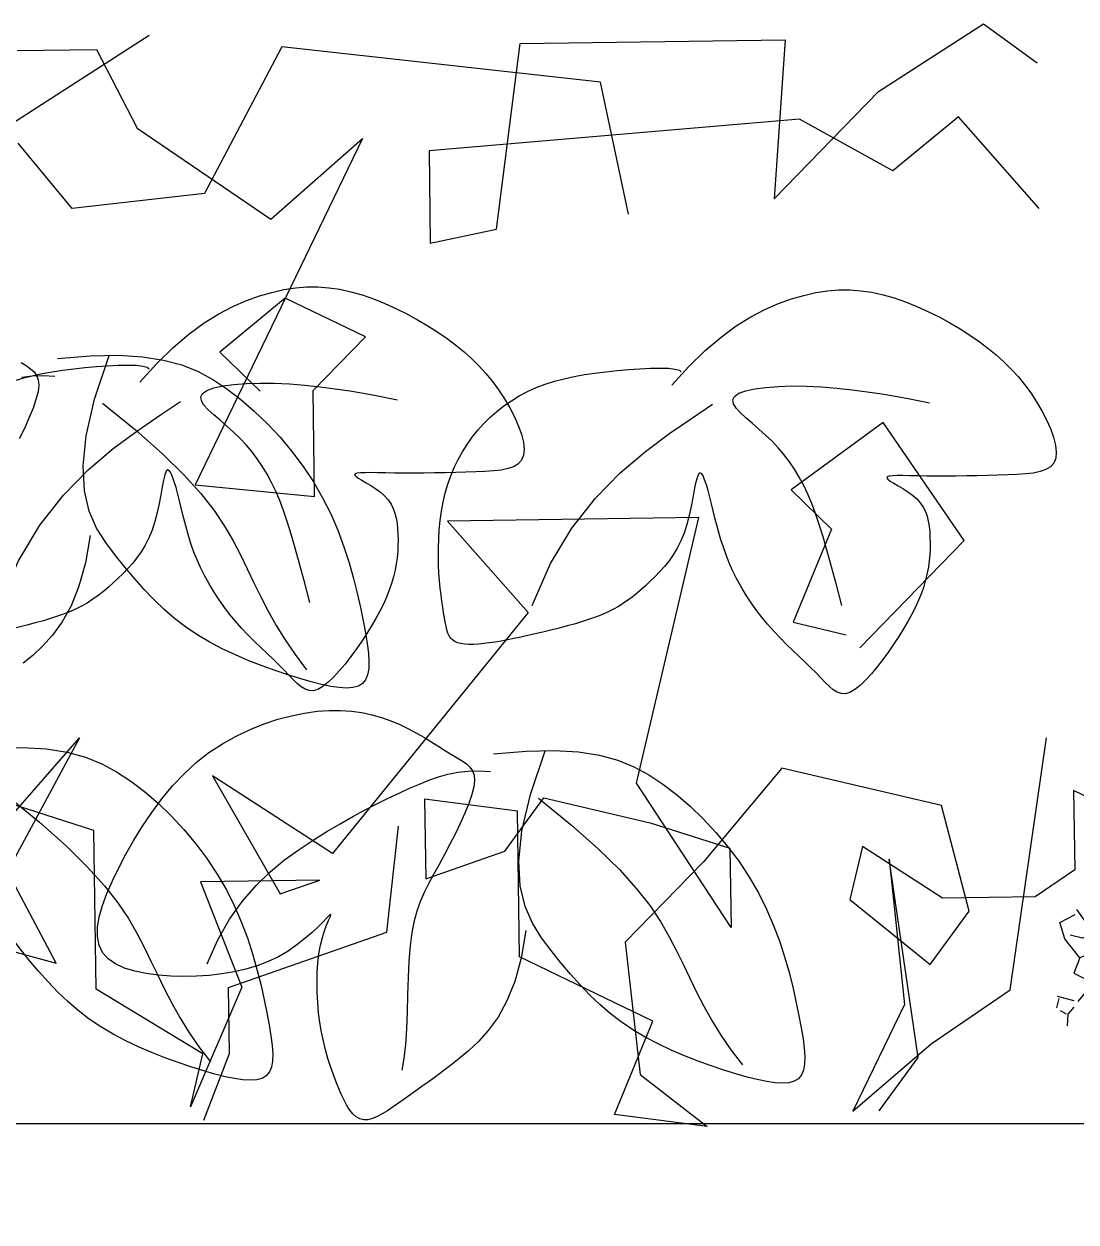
# Model space of a CAD drawing. Header units: millimetres. Extents: x 2 to 5882, y 1831 to 3462.
# Drawn here: x 716.649 to 717.92, y 2700.447 to 2701.894 of the extents above; entities that cross this region are included whole.
import ezdxf

# ---------------------------------------------------------------- set-up
doc = ezdxf.new("R2010")
doc.units = ezdxf.units.MM
for name, color, linetype in [('fz', 7, 'Continuous'), ('LH', 94, 'Continuous'), ('尺寸标注', 4, 'Continuous')]:
    doc.layers.add(name, color=color, linetype=linetype)

# ---------------------------------------------------------------- blocks, each defined once
blk = doc.blocks.new('LIM43')
at = {"color": 98}
for p, q in [((942286.8134, 2579500.7827), (942286.7487, 2579500.7356)), ((942286.9403, 2579500.701), (942286.8134, 2579500.7827)), ((942287.8214, 2579500.7689), (942288.0753, 2579500.6055)), ((942287.3732, 2579500.759), (942287.0532, 2579500.7634)), ((942287.0532, 2579500.7634), (942287.0666, 2579500.5713)), ((942287.2765, 2579500.7124), (942287.6612, 2579500.7551)), ((942287.4021, 2579500.5348), (942287.3732, 2579500.759)), ((942287.6612, 2579500.7551), (942287.7548, 2579500.5779)), ((942287.8852, 2579500.752), (942287.8359, 2579500.6568)), ((942287.9812, 2579500.7507), (942287.8852, 2579500.752)), ((942287.2424, 2579500.5529), (942287.2765, 2579500.7124)), ((942287.0666, 2579500.5713), (942286.9403, 2579500.701)), ((942286.7463, 2579500.5597), (942286.8439, 2579500.6703)), ((942286.8439, 2579500.6703), (942286.923, 2579500.6053)), ((942286.923, 2579500.6053), (942287.0359, 2579500.6677)), ((942287.0359, 2579500.6677), (942287.4835, 2579500.6296)), ((942287.8359, 2579500.6568), (942287.6744, 2579500.547)), ((942287.6744, 2579500.547), (942287.5637, 2579500.6445)), ((942287.5637, 2579500.6445), (942287.766, 2579500.226)), ((942287.9146, 2579500.5598), (942287.9797, 2579500.6388)), ((942287.4835, 2579500.6296), (942287.4819, 2579500.5177)), ((942287.7548, 2579500.5779), (942287.9146, 2579500.5598)), ((942287.4819, 2579500.5177), (942287.4021, 2579500.5348)), ((942287.5604, 2579500.4047), (942287.6571, 2579500.4513)), ((942287.6571, 2579500.4513), (942287.7362, 2579500.3863)), ((942287.6235, 2579500.3399), (942287.5604, 2579500.4047)), ((942287.7362, 2579500.3863), (942287.6875, 2579500.339)), ((942287.6218, 2579500.212), (942287.6235, 2579500.3399)), ((942286.8369, 2579500.1588), (942286.9349, 2579500.3013)), ((942286.9349, 2579500.3013), (942287.0458, 2579500.2199)), ((942287.9341, 2579499.6481), (942288.2627, 2579500.2672)), ((942287.0458, 2579500.2199), (942286.9971, 2579500.1726)), ((942287.766, 2579500.226), (942287.6218, 2579500.212)), ((942287.1573, 2579500.1864), (942287.4613, 2579500.1822)), ((942287.233, 2579499.8656), (942287.1573, 2579500.1864)), ((942287.4613, 2579500.1822), (942287.3638, 2579500.0716)), ((942286.9971, 2579500.1726), (942287.0436, 2579500.06)), ((942286.9631, 2579500.0291), (942286.8369, 2579500.1588)), ((942287.0436, 2579500.06), (942286.9794, 2579500.0449)), ((942287.3638, 2579500.0716), (942287.5999, 2579499.7806)), ((942286.7815, 2579499.6159), (942286.7376, 2579499.9203)), ((942287.9059, 2579499.9203), (942287.9839, 2579499.7753)), ((942288.0477, 2579499.7585), (942287.9059, 2579499.9203)), ((942286.8645, 2579499.8386), (942287.0572, 2579499.8839)), ((942287.0572, 2579499.8839), (942287.1517, 2579499.7707)), ((942287.5999, 2579499.7806), (942287.7452, 2579499.8745)), ((942287.7452, 2579499.8745), (942287.6632, 2579499.7318)), ((942287.8883, 2579499.8086), (942288.0812, 2579499.8699)), ((942286.4792, 2579499.7479), (942286.7047, 2579499.8568)), ((942286.7047, 2579499.8568), (942286.7034, 2579499.7609)), ((942287.1186, 2579499.6912), (942287.233, 2579499.8656)), ((942287.3447, 2579499.848), (942287.2163, 2579499.8178)), ((942287.3919, 2579499.7834), (942287.3447, 2579499.848)), ((942287.3765, 2579499.8316), (942287.4888, 2579499.8461)), ((942287.4888, 2579499.8461), (942287.4874, 2579499.7502)), ((942286.8308, 2579499.7112), (942286.8645, 2579499.8386)), ((942287.3741, 2579499.6558), (942287.3765, 2579499.8316)), ((942287.2163, 2579499.8178), (942287.1199, 2579499.7872)), ((942287.5346, 2579499.6856), (942287.5203, 2579499.8137)), ((942287.8857, 2579499.6168), (942287.8883, 2579499.8086)), ((942286.863, 2579499.7267), (942286.9599, 2579499.7893)), ((942286.9599, 2579499.7893), (942286.975, 2579499.7252)), ((942287.1199, 2579499.7872), (942287.1186, 2579499.6912)), ((942287.4874, 2579499.7502), (942287.3919, 2579499.7834)), ((942286.8924, 2579499.5344), (942286.9276, 2579499.7738)), ((942286.9276, 2579499.7738), (942286.9092, 2579499.5982)), ((942287.1517, 2579499.7707), (942287.2463, 2579499.6735)), ((942286.7034, 2579499.7609), (942286.751, 2579499.7282)), ((942287.6154, 2579499.7484), (942287.7594, 2579499.7464)), ((942287.6632, 2579499.7318), (942287.6154, 2579499.7484)), ((942287.7594, 2579499.7464), (942287.7097, 2579499.6192)), ((942286.751, 2579499.7282), (942286.863, 2579499.7267)), ((942286.975, 2579499.7252), (942286.8779, 2579499.6466)), ((942286.8779, 2579499.6466), (942286.8308, 2579499.7112)), ((942287.7257, 2579499.619), (942287.5346, 2579499.6856)), ((942287.2463, 2579499.6735), (942287.2282, 2579499.5139)), ((942288.0466, 2579499.6786), (942287.9341, 2579499.6481)), ((942287.213, 2579499.578), (942287.3741, 2579499.6558)), ((942286.8766, 2579499.5506), (942286.7815, 2579499.6159)), ((942287.7097, 2579499.6192), (942287.7717, 2579499.4745)), ((942287.7246, 2579499.5391), (942287.7257, 2579499.619)), ((942287.7566, 2579499.5386), (942287.8857, 2579499.6168)), ((942286.9092, 2579499.5982), (942286.9715, 2579499.4694)), ((942287.2595, 2579499.4655), (942287.213, 2579499.578)), ((942286.9715, 2579499.4694), (942286.8766, 2579499.5506)), ((942287.7555, 2579499.4587), (942287.7246, 2579499.5391)), ((942287.7717, 2579499.4745), (942287.7566, 2579499.5386)), ((942286.9395, 2579499.4698), (942286.8924, 2579499.5344)), ((942287.2282, 2579499.5139), (942287.1473, 2579499.451)), ((942287.1473, 2579499.451), (942287.2595, 2579499.4655))]:
    blk.add_line(p, q, dxfattribs=at)
blk = doc.blocks.new('花')
at = {"layer": 'LH', "color": 12}
for p, q in [((-0.5041, 0.4071), (-0.5172, 0.4041)), ((-0.4909, 0.4092), (-0.5041, 0.4071)), ((-0.4776, 0.4103), (-0.4909, 0.4092)), ((-0.4639, 0.4103), (-0.4776, 0.4103)), ((-0.4498, 0.4093), (-0.4639, 0.4103)), ((-0.4351, 0.4072), (-0.4498, 0.4093)), ((-0.4197, 0.4041), (-0.4351, 0.4072)), ((0.4303, 0.4061), (0.3964, 0.4039)), ((0.47, 0.4062), (0.4303, 0.4061)), ((-0.5435, 0.395), (-0.5567, 0.3892)), ((-0.5303, 0.4), (-0.5435, 0.395)), ((-0.5172, 0.4041), (-0.5303, 0.4)), ((-0.4036, 0.3998), (-0.4197, 0.4041)), ((-0.3867, 0.3941), (-0.4036, 0.3998)), ((-0.369, 0.3867), (-0.3867, 0.3941)), ((0.3425, 0.3937), (0.321, 0.3859)), ((0.3674, 0.3998), (0.3425, 0.3937)), ((0.3964, 0.4039), (0.3674, 0.3998)), ((0.4295, 0.3534), (0.4075, 0.4044)), ((0.4996, 0.3924), (0.4969, 0.3877)), ((0.5035, 0.3966), (0.4996, 0.3924)), ((0.5084, 0.4007), (0.5035, 0.3966)), ((0.5141, 0.4049), (0.5084, 0.4007)), ((-0.5698, 0.3826), (-0.5828, 0.3754)), ((-0.5567, 0.3892), (-0.5698, 0.3826)), ((-0.3504, 0.3772), (-0.369, 0.3867)), ((-0.331, 0.3653), (-0.3504, 0.3772)), ((0.3021, 0.3764), (0.2851, 0.3652)), ((0.321, 0.3859), (0.3021, 0.3764)), ((0.4891, 0.387), (0.4751, 0.385)), ((0.5023, 0.3878), (0.4891, 0.387)), ((0.4954, 0.3823), (0.4953, 0.3759)), ((0.4969, 0.3877), (0.4954, 0.3823)), ((0.5147, 0.3874), (0.5023, 0.3878)), ((-0.5955, 0.3677), (-0.6078, 0.3596)), ((-0.5828, 0.3754), (-0.5955, 0.3677)), ((-0.3106, 0.3508), (-0.331, 0.3653)), ((0.2851, 0.3652), (0.2691, 0.3526)), ((0.4953, 0.3759), (0.4968, 0.3682)), ((0.4968, 0.3682), (0.5, 0.3591)), ((-0.6196, 0.3512), (-0.6308, 0.3427)), ((-0.6078, 0.3596), (-0.6196, 0.3512)), ((-0.2893, 0.3332), (-0.3106, 0.3508)), ((0.2691, 0.3526), (0.2535, 0.3385)), ((0.4201, 0.348), (0.3832, 0.3123)), ((0.4433, 0.3104), (0.4295, 0.3534)), ((0.5, 0.3591), (0.5045, 0.3487)), ((0.5045, 0.3487), (0.5103, 0.3374)), ((-0.6414, 0.334), (-0.6512, 0.3253)), ((-0.6308, 0.3427), (-0.6414, 0.334)), ((-0.267, 0.3124), (-0.2893, 0.3332)), ((-0.2646, 0.333), (-0.2724, 0.3315)), ((-0.2545, 0.3341), (-0.2646, 0.333)), ((-0.2428, 0.3349), (-0.2545, 0.3341)), ((-0.2299, 0.3354), (-0.2428, 0.3349)), ((-0.2163, 0.3356), (-0.2299, 0.3354)), ((-0.2025, 0.3355), (-0.2163, 0.3356)), ((-0.1889, 0.3352), (-0.2025, 0.3355)), ((-0.1756, 0.3347), (-0.1889, 0.3352)), ((-0.1627, 0.3338), (-0.1756, 0.3347)), ((-0.1502, 0.3326), (-0.1627, 0.3338)), ((0.2535, 0.3385), (0.2384, 0.3231)), ((0.5103, 0.3374), (0.5169, 0.3254)), ((-0.6512, 0.3253), (-0.6605, 0.3163)), ((-0.2776, 0.3296), (-0.2796, 0.3273)), ((-0.2724, 0.3315), (-0.2776, 0.3296)), ((-0.1379, 0.3309), (-0.1502, 0.3326)), ((-0.1261, 0.3288), (-0.1379, 0.3309)), ((-0.1145, 0.3262), (-0.1261, 0.3288)), ((-0.1034, 0.323), (-0.1145, 0.3262)), ((-0.0926, 0.3192), (-0.1034, 0.323)), ((-0.0822, 0.3148), (-0.0926, 0.3192)), ((0.2384, 0.3231), (0.2238, 0.3066)), ((0.5169, 0.3254), (0.5242, 0.3132)), ((-0.6691, 0.3072), (-0.6772, 0.2977)), ((-0.6605, 0.3163), (-0.6691, 0.3072)), ((-0.0723, 0.3098), (-0.0822, 0.3148)), ((-0.0627, 0.3043), (-0.0723, 0.3098)), ((-0.0535, 0.2983), (-0.0627, 0.3043)), ((0.2238, 0.3066), (0.21, 0.2891)), ((0.3832, 0.3123), (0.3533, 0.281)), ((0.45, 0.2744), (0.4433, 0.3104)), ((-0.6772, 0.2977), (-0.6847, 0.2879)), ((-0.4653, 0.2923), (-0.4836, 0.2888)), ((-0.447, 0.2954), (-0.4653, 0.2923)), ((-0.4289, 0.2977), (-0.447, 0.2954)), ((-0.4114, 0.2993), (-0.4289, 0.2977)), ((-0.3949, 0.3002), (-0.4114, 0.2993)), ((-0.3799, 0.3003), (-0.3949, 0.3002)), ((-0.3666, 0.2996), (-0.3799, 0.3003)), ((-0.3555, 0.2981), (-0.3666, 0.2996)), ((-0.3469, 0.2958), (-0.3555, 0.2981)), ((-0.3413, 0.2926), (-0.3469, 0.2958)), ((-0.3389, 0.2886), (-0.3413, 0.2926)), ((-0.0448, 0.2918), (-0.0535, 0.2983)), ((-0.0365, 0.2849), (-0.0448, 0.2918)), ((-0.6917, 0.2777), (-0.6983, 0.267)), ((-0.6847, 0.2879), (-0.6917, 0.2777)), ((-0.5352, 0.2765), (-0.5503, 0.2725)), ((-0.5189, 0.2807), (-0.5352, 0.2765)), ((-0.5016, 0.2848), (-0.5189, 0.2807)), ((-0.4836, 0.2888), (-0.5016, 0.2848)), ((-0.3467, 0.2722), (-0.342, 0.2784)), ((-0.342, 0.2784), (-0.3393, 0.2838)), ((-0.3393, 0.2838), (-0.3389, 0.2886)), ((-0.2887, 0.2709), (-0.3142, 0.2852)), ((-0.0287, 0.2775), (-0.0365, 0.2849)), ((-0.0214, 0.2698), (-0.0287, 0.2775)), ((0.21, 0.2891), (0.1971, 0.2707)), ((0.3533, 0.281), (0.3296, 0.2535)), ((-0.6983, 0.267), (-0.7044, 0.2558)), ((-0.5639, 0.2687), (-0.5755, 0.2654)), ((-0.5503, 0.2725), (-0.5639, 0.2687)), ((-0.3598, 0.2584), (-0.3528, 0.2656)), ((-0.3528, 0.2656), (-0.3467, 0.2722)), ((-0.2597, 0.2546), (-0.2887, 0.2709)), ((-0.0145, 0.2617), (-0.0214, 0.2698)), ((-0.0081, 0.2531), (-0.0145, 0.2617)), ((0.1971, 0.2707), (0.1851, 0.2516)), ((0.4509, 0.2443), (0.45, 0.2744)), ((-0.7044, 0.2558), (-0.7098, 0.2444)), ((-0.3749, 0.2429), (-0.3674, 0.2508)), ((-0.3674, 0.2508), (-0.3598, 0.2584)), ((-0.2285, 0.2353), (-0.2597, 0.2546)), ((-0.0021, 0.2443), (-0.0081, 0.2531)), ((0.1851, 0.2516), (0.1743, 0.232)), ((0.3296, 0.2535), (0.311, 0.2291)), ((-0.7146, 0.2331), (-0.7184, 0.222)), ((-0.7098, 0.2444), (-0.7146, 0.2331)), ((-0.3887, 0.2263), (-0.382, 0.2348)), ((-0.382, 0.2348), (-0.3749, 0.2429)), ((-0.1961, 0.2122), (-0.2285, 0.2353)), ((0.0033, 0.235), (-0.0021, 0.2443)), ((0.0082, 0.2254), (0.0033, 0.235)), ((0.1743, 0.232), (0.1648, 0.2119)), ((0.4471, 0.2192), (0.4509, 0.2443)), ((-0.7184, 0.222), (-0.7212, 0.2114)), ((-0.4008, 0.2084), (-0.395, 0.2175)), ((-0.395, 0.2175), (-0.3887, 0.2263)), ((0.0127, 0.2155), (0.0082, 0.2254)), ((0.311, 0.2291), (0.2967, 0.2074)), ((0.4399, 0.198), (0.4471, 0.2192)), ((-0.7212, 0.2114), (-0.7228, 0.2017)), ((-0.4061, 0.1988), (-0.4008, 0.2084)), ((-0.2954, 0.2), (-0.2937, 0.203)), ((-0.2937, 0.203), (-0.2919, 0.2039)), ((-0.2919, 0.2039), (-0.29, 0.2024)), ((-0.1637, 0.1842), (-0.1961, 0.2122)), ((0.0166, 0.2052), (0.0127, 0.2155)), ((0.02, 0.1945), (0.0166, 0.2052)), ((0.1648, 0.2119), (0.1566, 0.1916)), ((0.2967, 0.2074), (0.2857, 0.1875)), ((-0.7228, 0.2017), (-0.723, 0.1931)), ((-0.723, 0.1931), (-0.7218, 0.1859)), ((-0.4157, 0.1784), (-0.4111, 0.1888)), ((-0.4111, 0.1888), (-0.4061, 0.1988)), ((-0.3001, 0.1819), (-0.2986, 0.1891)), ((-0.2986, 0.1891), (-0.297, 0.1952)), ((-0.297, 0.1952), (-0.2954, 0.2)), ((-0.29, 0.2024), (-0.288, 0.1984)), ((-0.288, 0.1984), (-0.2858, 0.1921)), ((-0.2858, 0.1921), (-0.2835, 0.184)), ((0.023, 0.1837), (0.02, 0.1945)), ((0.1566, 0.1916), (0.1498, 0.1712)), ((0.4305, 0.1797), (0.4399, 0.198)), ((0.4485, 0.19), (0.4569, 0.1573)), ((-0.7218, 0.1859), (-0.7189, 0.1803)), ((-0.7189, 0.1803), (-0.7145, 0.1761)), ((-0.7145, 0.1761), (-0.7087, 0.1731)), ((-0.6128, 0.1735), (-0.6001, 0.1744)), ((-0.6001, 0.1744), (-0.5877, 0.1754)), ((-0.5877, 0.1754), (-0.5757, 0.1764)), ((-0.5757, 0.1764), (-0.5644, 0.1774)), ((-0.5644, 0.1774), (-0.5539, 0.1785)), ((-0.5539, 0.1785), (-0.5445, 0.1794)), ((-0.5445, 0.1794), (-0.5362, 0.1803)), ((-0.5362, 0.1803), (-0.5291, 0.1808)), ((-0.5291, 0.1808), (-0.5235, 0.1811)), ((-0.5204, 0.175), (-0.5245, 0.1721)), ((-0.5235, 0.1811), (-0.5194, 0.181)), ((-0.5176, 0.1774), (-0.5204, 0.175)), ((-0.5194, 0.181), (-0.517, 0.1804)), ((-0.5164, 0.1792), (-0.5176, 0.1774)), ((-0.517, 0.1804), (-0.5164, 0.1792)), ((-0.4198, 0.1674), (-0.4157, 0.1784)), ((-0.3029, 0.1655), (-0.3015, 0.1739)), ((-0.3015, 0.1739), (-0.3001, 0.1819)), ((-0.2835, 0.184), (-0.2809, 0.1747)), ((-0.2809, 0.1747), (-0.278, 0.1644)), ((-0.1322, 0.1503), (-0.1637, 0.1842)), ((0.0254, 0.1727), (0.023, 0.1837)), ((0.2857, 0.1875), (0.277, 0.169)), ((0.42, 0.1633), (0.4305, 0.1797)), ((-0.7087, 0.1731), (-0.7016, 0.1713)), ((-0.7016, 0.1713), (-0.6933, 0.1703)), ((-0.6933, 0.1703), (-0.6839, 0.17)), ((-0.6839, 0.17), (-0.6736, 0.1701)), ((-0.6736, 0.1701), (-0.6625, 0.1706)), ((-0.6625, 0.1706), (-0.6506, 0.1712)), ((-0.6506, 0.1712), (-0.6383, 0.1719)), ((-0.6383, 0.1719), (-0.6256, 0.1727)), ((-0.6256, 0.1727), (-0.6128, 0.1735)), ((-0.5404, 0.1604), (-0.5457, 0.1558)), ((-0.5348, 0.1647), (-0.5404, 0.1604)), ((-0.5294, 0.1686), (-0.5348, 0.1647)), ((-0.5245, 0.1721), (-0.5294, 0.1686)), ((-0.4236, 0.1558), (-0.4198, 0.1674)), ((-0.3042, 0.1569), (-0.3029, 0.1655)), ((-0.278, 0.1644), (-0.2747, 0.1537)), ((0.0275, 0.1617), (0.0254, 0.1727)), ((0.0291, 0.1507), (0.0275, 0.1617)), ((0.1498, 0.1712), (0.1441, 0.1509)), ((0.277, 0.169), (0.2696, 0.1513)), ((0.4096, 0.1478), (0.42, 0.1633)), ((-0.5543, 0.1457), (-0.5573, 0.1403)), ((-0.5504, 0.1509), (-0.5543, 0.1457)), ((-0.5457, 0.1558), (-0.5504, 0.1509)), ((-0.4272, 0.1434), (-0.4236, 0.1558)), ((-0.3071, 0.1393), (-0.3056, 0.1482)), ((-0.3056, 0.1482), (-0.3042, 0.1569)), ((-0.2747, 0.1537), (-0.2711, 0.1431)), ((-0.1029, 0.1097), (-0.1322, 0.1503)), ((0.0304, 0.1399), (0.0291, 0.1507)), ((0.1441, 0.1509), (0.1395, 0.1311)), ((0.2696, 0.1513), (0.2628, 0.1338)), ((0.3992, 0.1331), (0.4096, 0.1478)), ((0.4569, 0.1573), (0.4671, 0.1299)), ((-0.5595, 0.1347), (-0.5611, 0.1289)), ((-0.5573, 0.1403), (-0.5595, 0.1347)), ((-0.4305, 0.1297), (-0.4272, 0.1434)), ((-0.3105, 0.1212), (-0.3087, 0.1303)), ((-0.3087, 0.1303), (-0.3071, 0.1393)), ((-0.2711, 0.1431), (-0.2669, 0.1331)), ((-0.2669, 0.1331), (-0.2623, 0.1239)), ((0.0313, 0.1293), (0.0304, 0.1399)), ((0.1395, 0.1311), (0.1357, 0.1118)), ((0.2628, 0.1338), (0.2561, 0.1163)), ((0.3887, 0.1192), (0.3992, 0.1331)), ((-0.5626, 0.1166), (-0.5627, 0.1101)), ((-0.5621, 0.1228), (-0.5626, 0.1166)), ((-0.5611, 0.1289), (-0.5621, 0.1228)), ((-0.4339, 0.1144), (-0.4305, 0.1297)), ((-0.3127, 0.112), (-0.3105, 0.1212)), ((-0.2623, 0.1239), (-0.2572, 0.1156)), ((0.0319, 0.1191), (0.0313, 0.1293)), ((0.0323, 0.1094), (0.0319, 0.1191)), ((0.2561, 0.1163), (0.2492, 0.0987)), ((0.378, 0.106), (0.3887, 0.1192)), ((0.4671, 0.1299), (0.4785, 0.1072)), ((-0.5627, 0.1101), (-0.5625, 0.1035)), ((-0.5625, 0.1035), (-0.5621, 0.0967)), ((-0.4374, 0.0971), (-0.4339, 0.1144)), ((-0.3181, 0.0929), (-0.3152, 0.1025)), ((-0.3152, 0.1025), (-0.3127, 0.112)), ((-0.2572, 0.1156), (-0.2517, 0.108)), ((-0.2517, 0.108), (-0.246, 0.1012)), ((-0.0767, 0.0613), (-0.1029, 0.1097)), ((0.0324, 0.1001), (0.0323, 0.1094)), ((0.1357, 0.1118), (0.1327, 0.0934)), ((0.3669, 0.0935), (0.378, 0.106)), ((0.4785, 0.1072), (0.4909, 0.0886)), ((-0.5621, 0.0967), (-0.5614, 0.0897)), ((-0.5614, 0.0897), (-0.5605, 0.0825)), ((-0.4411, 0.0775), (-0.4374, 0.0971)), ((-0.3216, 0.0832), (-0.3181, 0.0929)), ((-0.246, 0.1012), (-0.24, 0.0949)), ((-0.24, 0.0949), (-0.2338, 0.0891)), ((-0.2338, 0.0891), (-0.2276, 0.0837)), ((0.032, 0.083), (0.0322, 0.0913)), ((0.0322, 0.0913), (0.0324, 0.1001)), ((0.1327, 0.0934), (0.1303, 0.076)), ((0.2492, 0.0987), (0.2418, 0.081)), ((0.3553, 0.0816), (0.3669, 0.0935)), ((0.4909, 0.0886), (0.5039, 0.0735)), ((-0.5605, 0.0825), (-0.5592, 0.0752)), ((-0.5592, 0.0752), (-0.5576, 0.0678)), ((-0.4452, 0.0553), (-0.4411, 0.0775)), ((-0.3299, 0.0634), (-0.3255, 0.0733)), ((-0.3255, 0.0733), (-0.3216, 0.0832)), ((-0.2276, 0.0837), (-0.2213, 0.0785)), ((-0.2213, 0.0785), (-0.215, 0.0735)), ((-0.215, 0.0735), (-0.2087, 0.0688)), ((0.0311, 0.068), (0.0316, 0.0753)), ((0.0316, 0.0753), (0.032, 0.083)), ((0.1303, 0.076), (0.1284, 0.0599)), ((0.2418, 0.081), (0.2336, 0.063)), ((0.343, 0.0704), (0.3553, 0.0816)), ((0.5039, 0.0735), (0.5169, 0.0613)), ((-0.5576, 0.0678), (-0.5555, 0.0603)), ((-0.5555, 0.0603), (-0.553, 0.0526)), ((-0.3347, 0.0534), (-0.3299, 0.0634)), ((-0.2087, 0.0688), (-0.2022, 0.0642)), ((-0.2022, 0.0642), (-0.1956, 0.0598)), ((-0.1956, 0.0598), (-0.1886, 0.0557)), ((0.0301, 0.0553), (0.0306, 0.0614)), ((0.0306, 0.0614), (0.0311, 0.068)), ((0.1284, 0.0599), (0.1269, 0.0452)), ((0.2336, 0.063), (0.2243, 0.0446)), ((0.3157, 0.0498), (0.3298, 0.0598)), ((0.3298, 0.0598), (0.343, 0.0704)), ((0.5169, 0.0613), (0.5297, 0.0512)), ((-0.553, 0.0526), (-0.55, 0.0448)), ((-0.55, 0.0448), (-0.5465, 0.0369)), ((-0.4497, 0.0301), (-0.4452, 0.0553)), ((-0.3456, 0.0338), (-0.34, 0.0436)), ((-0.34, 0.0436), (-0.3347, 0.0534)), ((-0.1886, 0.0557), (-0.1813, 0.0518)), ((-0.1813, 0.0518), (-0.1735, 0.0483)), ((-0.1735, 0.0483), (-0.1652, 0.045)), ((-0.1652, 0.045), (-0.1563, 0.0421)), ((0.0285, 0.0404), (0.0291, 0.0448)), ((0.0291, 0.0448), (0.0296, 0.0498)), ((0.0296, 0.0498), (0.0301, 0.0553)), ((0.1269, 0.0452), (0.1258, 0.032)), ((0.2243, 0.0446), (0.2137, 0.0259)), ((0.3009, 0.0403), (0.3157, 0.0498)), ((0.5297, 0.0512), (0.5418, 0.0427)), ((-0.5465, 0.0369), (-0.5425, 0.0289)), ((-0.3517, 0.0243), (-0.3456, 0.0338)), ((-0.1563, 0.0421), (-0.1469, 0.0394)), ((-0.1469, 0.0394), (-0.1371, 0.0371)), ((-0.1371, 0.0371), (-0.1271, 0.0349)), ((-0.1271, 0.0349), (-0.1169, 0.033)), ((-0.1169, 0.033), (-0.1068, 0.0312)), ((-0.1068, 0.0312), (-0.0968, 0.0296)), ((-0.0968, 0.0296), (-0.087, 0.0281)), ((0.0228, 0.0277), (0.0248, 0.0302)), ((0.0248, 0.0302), (0.0264, 0.0331)), ((0.0264, 0.0331), (0.0276, 0.0365)), ((0.0276, 0.0365), (0.0285, 0.0404)), ((0.1258, 0.032), (0.1253, 0.0203)), ((0.2701, 0.0232), (0.2856, 0.0315)), ((0.2856, 0.0315), (0.3009, 0.0403)), ((-0.5425, 0.0289), (-0.538, 0.0208)), ((-0.538, 0.0208), (-0.533, 0.0126)), ((-0.3649, 0.0059), (-0.3581, 0.015)), ((-0.3581, 0.015), (-0.3517, 0.0243)), ((-0.087, 0.0281), (-0.0776, 0.0267)), ((-0.0776, 0.0267), (-0.0685, 0.0254)), ((-0.0685, 0.0254), (-0.0598, 0.0242)), ((-0.0598, 0.0242), (-0.0514, 0.0232)), ((-0.0514, 0.0232), (-0.0434, 0.0222)), ((-0.0434, 0.0222), (-0.0357, 0.0214)), ((-0.0357, 0.0214), (-0.0283, 0.0208)), ((-0.0283, 0.0208), (-0.0213, 0.0204)), ((-0.0213, 0.0204), (-0.0145, 0.0201)), ((-0.0145, 0.0201), (-0.0082, 0.0201)), ((-0.0082, 0.0201), (-0.0022, 0.0202)), ((-0.0022, 0.0202), (0.0033, 0.0207)), ((0.0033, 0.0207), (0.0084, 0.0214)), ((0.0084, 0.0214), (0.0129, 0.0225)), ((0.0129, 0.0225), (0.0168, 0.0238)), ((0.0168, 0.0238), (0.0201, 0.0256)), ((0.0201, 0.0256), (0.0228, 0.0277)), ((0.1253, 0.0203), (0.1255, 0.0101)), ((0.2137, 0.0259), (0.2013, 0.0065)), ((0.2392, 0.0086), (0.2545, 0.0156)), ((0.2545, 0.0156), (0.2701, 0.0232)), ((-0.533, 0.0126), (-0.5275, 0.0043)), ((-0.5275, 0.0043), (-0.5215, -0.0042)), ((-0.3719, -0.0028), (-0.3649, 0.0059)), ((0.1255, 0.0101), (0.1265, 0.0014)), ((0.1265, 0.0014), (0.1284, -0.0058)), ((0.2103, -0.0035), (0.2244, 0.0022)), ((0.2244, 0.0022), (0.2392, 0.0086)), ((-0.5215, -0.0042), (-0.5151, -0.0128)), ((-0.5151, -0.0128), (-0.5083, -0.0215)), ((-0.386, -0.0193), (-0.379, -0.0112)), ((-0.379, -0.0112), (-0.3719, -0.0028)), ((0.1284, -0.0058), (0.1313, -0.0115)), ((0.1313, -0.0115), (0.1354, -0.0157)), ((0.1739, -0.016), (0.185, -0.0127)), ((0.185, -0.0127), (0.1971, -0.0085)), ((0.1971, -0.0085), (0.2103, -0.0035)), ((-0.5083, -0.0215), (-0.501, -0.0304)), ((-0.3997, -0.0346), (-0.393, -0.0271)), ((-0.393, -0.0271), (-0.386, -0.0193)), ((0.1354, -0.0157), (0.1407, -0.0184)), ((0.1407, -0.0184), (0.1473, -0.0196)), ((0.1473, -0.0196), (0.155, -0.0196)), ((0.155, -0.0196), (0.1639, -0.0183)), ((0.1639, -0.0183), (0.1739, -0.016)), ((-0.501, -0.0304), (-0.4935, -0.0391)), ((-0.4935, -0.0391), (-0.4858, -0.0475)), ((-0.4119, -0.0486), (-0.406, -0.0418)), ((-0.406, -0.0418), (-0.3997, -0.0346)), ((-0.4858, -0.0475), (-0.4782, -0.0552)), ((-0.4782, -0.0552), (-0.4707, -0.0622)), ((-0.4219, -0.061), (-0.4171, -0.0551)), ((-0.4171, -0.0551), (-0.4119, -0.0486)), ((0.1272, -0.0543), (0.1159, -0.0585)), ((0.139, -0.0507), (0.1272, -0.0543)), ((0.1515, -0.0479), (0.139, -0.0507)), ((0.1645, -0.0459), (0.1515, -0.0479)), ((0.1783, -0.0448), (0.1645, -0.0459)), ((0.1928, -0.0446), (0.1783, -0.0448)), ((0.2081, -0.0454), (0.1928, -0.0446)), ((0.2241, -0.0473), (0.2081, -0.0454)), ((0.2408, -0.0502), (0.2241, -0.0473)), ((0.258, -0.0543), (0.2408, -0.0502)), ((0.2754, -0.0596), (0.258, -0.0543)), ((-0.4707, -0.0622), (-0.4634, -0.068)), ((-0.4634, -0.068), (-0.4567, -0.0725)), ((-0.4352, -0.0739), (-0.4308, -0.0707)), ((-0.4308, -0.0707), (-0.4264, -0.0663)), ((-0.4264, -0.0663), (-0.4219, -0.061)), ((0.0946, -0.0688), (0.0847, -0.0747)), ((0.105, -0.0634), (0.0946, -0.0688)), ((0.1159, -0.0585), (0.105, -0.0634)), ((0.2929, -0.0662), (0.2754, -0.0596)), ((0.3102, -0.0741), (0.2929, -0.0662)), ((-0.4567, -0.0725), (-0.4504, -0.0754)), ((-0.4504, -0.0754), (-0.4449, -0.0765)), ((-0.4449, -0.0765), (-0.4398, -0.0759)), ((-0.4398, -0.0759), (-0.4352, -0.0739)), ((0.0753, -0.0808), (0.0663, -0.087)), ((0.0847, -0.0747), (0.0753, -0.0808)), ((0.3272, -0.0834), (0.3102, -0.0741)), ((0.3436, -0.0942), (0.3272, -0.0834)), ((0.0498, -0.0992), (0.0423, -0.1049)), ((0.0578, -0.0932), (0.0498, -0.0992)), ((0.0663, -0.087), (0.0578, -0.0932)), ((0.3594, -0.1064), (0.3436, -0.0942)), ((-0.0887, -0.1156), (-0.1177, -0.1197)), ((-0.0548, -0.1134), (-0.0887, -0.1156)), ((-0.0555, -0.1661), (-0.0776, -0.1151)), ((-0.0151, -0.1133), (-0.0548, -0.1134)), ((0.029, -0.1146), (0.0233, -0.1188)), ((0.0354, -0.11), (0.029, -0.1146)), ((0.0423, -0.1049), (0.0354, -0.11)), ((0.3744, -0.1199), (0.3594, -0.1064)), ((-0.1426, -0.1258), (-0.1641, -0.1336)), ((-0.1177, -0.1197), (-0.1426, -0.1258)), ((0.0145, -0.1271), (0.0118, -0.1318)), ((0.0184, -0.1229), (0.0145, -0.1271)), ((0.0233, -0.1188), (0.0184, -0.1229)), ((0.3887, -0.1344), (0.3744, -0.1199)), ((-0.183, -0.1431), (-0.2, -0.1543)), ((-0.1641, -0.1336), (-0.183, -0.1431)), ((0.0041, -0.1325), (-0.0099, -0.1345)), ((0.0172, -0.1317), (0.0041, -0.1325)), ((0.0103, -0.1372), (0.0102, -0.1436)), ((0.0102, -0.1436), (0.0117, -0.1513)), ((0.0118, -0.1318), (0.0103, -0.1372)), ((0.0296, -0.1321), (0.0172, -0.1317)), ((0.0416, -0.1334), (0.0296, -0.1321)), ((0.0534, -0.1357), (0.0416, -0.1334)), ((0.0652, -0.1387), (0.0534, -0.1357)), ((0.0771, -0.1424), (0.0652, -0.1387)), ((0.0894, -0.1465), (0.0771, -0.1424)), ((0.4021, -0.1496), (0.3887, -0.1344)), ((-0.2, -0.1543), (-0.216, -0.1669)), ((0.0117, -0.1513), (0.0149, -0.1604)), ((0.1024, -0.1512), (0.0894, -0.1465)), ((0.1159, -0.1562), (0.1024, -0.1512)), ((0.1301, -0.1618), (0.1159, -0.1562)), ((0.4147, -0.1653), (0.4021, -0.1496)), ((-0.216, -0.1669), (-0.2316, -0.181)), ((-0.0649, -0.1715), (-0.1019, -0.2072)), ((-0.0418, -0.2091), (-0.0555, -0.1661)), ((0.0149, -0.1604), (0.0195, -0.1708)), ((0.0195, -0.1708), (0.0252, -0.1821)), ((0.1449, -0.168), (0.1301, -0.1618)), ((0.1603, -0.1747), (0.1449, -0.168)), ((0.4265, -0.1813), (0.4147, -0.1653)), ((-0.2316, -0.181), (-0.2467, -0.1964)), ((0.0252, -0.1821), (0.0318, -0.1941)), ((0.1764, -0.1822), (0.1603, -0.1747)), ((0.1932, -0.1903), (0.1764, -0.1822)), ((0.4374, -0.1973), (0.4265, -0.1813)), ((-0.2467, -0.1964), (-0.2612, -0.2129)), ((0.0318, -0.1941), (0.0391, -0.2063)), ((0.2105, -0.1993), (0.1932, -0.1903)), ((0.2285, -0.2091), (0.2105, -0.1993)), ((0.4474, -0.213), (0.4374, -0.1973)), ((-0.2612, -0.2129), (-0.2751, -0.2304)), ((-0.1019, -0.2072), (-0.1318, -0.2385)), ((-0.0351, -0.2451), (-0.0418, -0.2091)), ((0.0391, -0.2063), (0.0467, -0.2186)), ((0.2469, -0.2203), (0.2285, -0.2091)), ((0.4564, -0.2282), (0.4474, -0.213)), ((-0.2751, -0.2304), (-0.288, -0.2488)), ((0.0467, -0.2186), (0.0544, -0.2306)), ((0.0544, -0.2306), (0.0619, -0.242)), ((0.2655, -0.2331), (0.2469, -0.2203)), ((0.4643, -0.2428), (0.4564, -0.2282)), ((-0.1318, -0.2385), (-0.1555, -0.266)), ((-0.0342, -0.2752), (-0.0351, -0.2451)), ((0.0619, -0.242), (0.069, -0.2526)), ((0.2838, -0.248), (0.2655, -0.2331)), ((0.4708, -0.2568), (0.4643, -0.2428)), ((-0.288, -0.2488), (-0.3, -0.2679)), ((0.069, -0.2526), (0.0756, -0.2627)), ((0.3018, -0.2655), (0.2838, -0.248)), ((0.4758, -0.2699), (0.4708, -0.2568)), ((-0.3, -0.2679), (-0.3108, -0.2875)), ((-0.1555, -0.266), (-0.174, -0.2904)), ((0.0756, -0.2627), (0.0817, -0.2727)), ((0.0817, -0.2727), (0.0873, -0.2831)), ((0.3191, -0.286), (0.3018, -0.2655)), ((0.4789, -0.2823), (0.4758, -0.2699)), ((-0.3108, -0.2875), (-0.3203, -0.3076)), ((-0.038, -0.3003), (-0.0342, -0.2752)), ((0.0873, -0.2831), (0.0924, -0.2942)), ((0.3354, -0.3098), (0.3191, -0.286)), ((0.48, -0.2937), (0.4789, -0.2823)), ((-0.174, -0.2904), (-0.1884, -0.3121)), ((-0.0452, -0.3214), (-0.038, -0.3003)), ((0.0924, -0.2942), (0.097, -0.3065)), ((0.1969, -0.2911), (0.197, -0.2904)), ((0.198, -0.2936), (0.1969, -0.2911)), ((0.197, -0.2904), (0.1985, -0.2914)), ((0.2001, -0.2975), (0.198, -0.2936)), ((0.1985, -0.2914), (0.2019, -0.2942)), ((0.2029, -0.3029), (0.2001, -0.2975)), ((0.2019, -0.2942), (0.2068, -0.2985)), ((0.206, -0.3096), (0.2029, -0.3029)), ((0.2068, -0.2985), (0.2133, -0.304)), ((0.4789, -0.304), (0.48, -0.2937)), ((-0.3203, -0.3076), (-0.3285, -0.3279)), ((-0.1884, -0.3121), (-0.1994, -0.332)), ((0.097, -0.3065), (0.101, -0.3204)), ((0.2093, -0.3175), (0.206, -0.3096)), ((0.2123, -0.3266), (0.2093, -0.3175)), ((0.2133, -0.304), (0.2212, -0.3103)), ((0.2212, -0.3103), (0.2304, -0.317)), ((0.2304, -0.317), (0.2406, -0.3238)), ((0.3505, -0.3375), (0.3354, -0.3098)), ((0.4693, -0.3214), (0.4754, -0.3133)), ((0.4754, -0.3133), (0.4789, -0.304)), ((-0.3285, -0.3279), (-0.3353, -0.3483)), ((-0.1994, -0.332), (-0.2081, -0.3505)), ((-0.0546, -0.3398), (-0.0452, -0.3214)), ((-0.0366, -0.3295), (-0.0282, -0.3622)), ((0.101, -0.3204), (0.1045, -0.3363)), ((0.215, -0.3366), (0.2123, -0.3266)), ((0.2406, -0.3238), (0.2519, -0.3302)), ((0.2519, -0.3302), (0.2641, -0.3361)), ((0.4504, -0.3343), (0.4609, -0.3284)), ((0.4609, -0.3284), (0.4693, -0.3214)), ((-0.065, -0.3562), (-0.0546, -0.3398)), ((0.1045, -0.3363), (0.1075, -0.3544)), ((0.2172, -0.3474), (0.215, -0.3366)), ((0.2641, -0.3361), (0.2769, -0.3409)), ((0.2769, -0.3409), (0.2905, -0.3448)), ((0.2905, -0.3448), (0.3046, -0.3478)), ((0.3954, -0.3487), (0.4105, -0.3463)), ((0.4105, -0.3463), (0.4249, -0.3432)), ((0.4249, -0.3432), (0.4383, -0.3392)), ((0.4383, -0.3392), (0.4504, -0.3343)), ((-0.3353, -0.3483), (-0.341, -0.3686)), ((-0.2081, -0.3505), (-0.2155, -0.3682)), ((-0.0755, -0.3717), (-0.065, -0.3562)), ((0.1075, -0.3544), (0.1101, -0.3742)), ((0.2189, -0.3588), (0.2172, -0.3474)), ((0.2202, -0.3708), (0.2189, -0.3588)), ((0.3046, -0.3478), (0.3191, -0.3499)), ((0.3191, -0.3499), (0.334, -0.3511)), ((0.334, -0.3511), (0.3492, -0.3516)), ((0.3492, -0.3516), (0.3645, -0.3513)), ((0.3645, -0.3513), (0.38, -0.3503)), ((0.38, -0.3503), (0.3954, -0.3487)), ((-0.341, -0.3686), (-0.3456, -0.3884)), ((-0.2155, -0.3682), (-0.2223, -0.3857)), ((-0.0859, -0.3864), (-0.0755, -0.3717)), ((-0.0282, -0.3622), (-0.018, -0.3896)), ((0.1101, -0.3742), (0.1125, -0.3948)), ((0.221, -0.383), (0.2202, -0.3708)), ((-0.3456, -0.3884), (-0.3494, -0.4077)), ((-0.2223, -0.3857), (-0.229, -0.4032)), ((-0.0963, -0.4003), (-0.0859, -0.3864)), ((-0.018, -0.3896), (-0.0066, -0.4123)), ((0.2214, -0.3953), (0.221, -0.383)), ((-0.229, -0.4032), (-0.2359, -0.4208)), ((-0.1071, -0.4135), (-0.0963, -0.4003)), ((0.1125, -0.3948), (0.1148, -0.4156)), ((0.2213, -0.4075), (0.2214, -0.3953)), ((-0.3494, -0.4077), (-0.3524, -0.4261)), ((-0.1182, -0.426), (-0.1071, -0.4135)), ((-0.0066, -0.4123), (0.0058, -0.4309)), ((0.1148, -0.4156), (0.1173, -0.4358)), ((0.2198, -0.4311), (0.2208, -0.4195)), ((0.2208, -0.4195), (0.2213, -0.4075)), ((-0.3524, -0.4261), (-0.3547, -0.4435)), ((-0.2359, -0.4208), (-0.2433, -0.4385)), ((-0.1298, -0.4379), (-0.1182, -0.426)), ((0.0058, -0.4309), (0.0188, -0.446)), ((0.2184, -0.4423), (0.2198, -0.4311)), ((-0.3547, -0.4435), (-0.3567, -0.4596)), ((-0.2433, -0.4385), (-0.2515, -0.4565)), ((-0.1421, -0.4491), (-0.1298, -0.4379)), ((0.0188, -0.446), (0.0318, -0.4582)), ((0.1173, -0.4358), (0.12, -0.4546)), ((0.2167, -0.4531), (0.2184, -0.4423)), ((-0.3567, -0.4596), (-0.3582, -0.4743)), ((-0.2515, -0.4565), (-0.2607, -0.4749)), ((-0.1694, -0.4697), (-0.1553, -0.4597)), ((-0.1553, -0.4597), (-0.1421, -0.4491)), ((0.0318, -0.4582), (0.0446, -0.4683)), ((0.12, -0.4546), (0.1232, -0.4712)), ((0.2147, -0.4634), (0.2167, -0.4531)), ((-0.3582, -0.4743), (-0.3593, -0.4875)), ((-0.2607, -0.4749), (-0.2714, -0.4936)), ((-0.1842, -0.4792), (-0.1694, -0.4697)), ((0.0446, -0.4683), (0.0568, -0.4768)), ((0.0568, -0.4768), (0.0679, -0.4842)), ((0.1232, -0.4712), (0.127, -0.4849)), ((0.21, -0.4827), (0.2124, -0.4733)), ((0.2124, -0.4733), (0.2147, -0.4634)), ((-0.3593, -0.4875), (-0.3598, -0.4992)), ((-0.215, -0.4963), (-0.1995, -0.488)), ((-0.1995, -0.488), (-0.1842, -0.4792)), ((0.0679, -0.4842), (0.0782, -0.4908)), ((0.0782, -0.4908), (0.0876, -0.4967)), ((0.2048, -0.5001), (0.2074, -0.4916)), ((0.2074, -0.4916), (0.21, -0.4827)), ((-0.3598, -0.4992), (-0.3596, -0.5094)), ((-0.2714, -0.4936), (-0.2838, -0.513)), ((-0.2459, -0.5109), (-0.2306, -0.5039)), ((-0.2306, -0.5039), (-0.215, -0.4963)), ((0.0876, -0.4967), (0.0963, -0.502)), ((0.0963, -0.502), (0.1045, -0.5069)), ((0.2022, -0.508), (0.2048, -0.5001)), ((-0.3596, -0.5094), (-0.3586, -0.5181)), ((-0.3586, -0.5181), (-0.3567, -0.5253)), ((-0.2748, -0.523), (-0.2607, -0.5173)), ((-0.2607, -0.5173), (-0.2459, -0.5109)), ((0.1045, -0.5069), (0.1123, -0.5115)), ((0.1123, -0.5115), (0.1197, -0.5158)), ((0.1197, -0.5158), (0.127, -0.5201)), ((0.127, -0.5201), (0.1342, -0.5244)), ((0.1966, -0.522), (0.1994, -0.5154)), ((0.1994, -0.5154), (0.2022, -0.508)), ((-0.3567, -0.5253), (-0.3538, -0.531)), ((-0.3538, -0.531), (-0.3497, -0.5352)), ((-0.3497, -0.5352), (-0.3444, -0.5379)), ((-0.3112, -0.5355), (-0.3001, -0.5322)), ((-0.3001, -0.5322), (-0.288, -0.528)), ((-0.288, -0.528), (-0.2748, -0.523)), ((0.1342, -0.5244), (0.1412, -0.5285)), ((0.1412, -0.5285), (0.1481, -0.5324)), ((0.1481, -0.5324), (0.1548, -0.5357)), ((0.1864, -0.5367), (0.1901, -0.5328)), ((0.1901, -0.5328), (0.1935, -0.5279)), ((0.1935, -0.5279), (0.1966, -0.522)), ((-0.3444, -0.5379), (-0.3378, -0.5391)), ((-0.3378, -0.5391), (-0.3301, -0.5391)), ((-0.3301, -0.5391), (-0.3212, -0.5378)), ((-0.3212, -0.5378), (-0.3112, -0.5355)), ((0.1548, -0.5357), (0.1611, -0.5385)), ((0.1611, -0.5385), (0.1671, -0.5404)), ((0.1671, -0.5404), (0.1727, -0.5413)), ((0.1727, -0.5413), (0.1778, -0.541)), ((0.1778, -0.541), (0.1823, -0.5395)), ((0.1823, -0.5395), (0.1864, -0.5367))]:
    blk.add_line(p, q, dxfattribs=at)
blk = doc.blocks.new('A$C3DF60D46')
at = {"color": 3}
for p, q in [((1024.4667, 897.466701), (1007.5334, 867.833351)), ((1024.4667, 884.766701), (1041.40005, 872.066701)), ((1054.10005, 884.766701), (1037.1667, 846.666701)), ((753.5334, 876.300001), (732.3667, 829.733351)), ((757.7667, 855.133351), (783.1667, 833.966701)), ((795.8667, 855.133351), (774.70005, 838.200001)), ((973.6667, 876.300001), (982.1334, 833.966701)), ((1007.5334, 867.833351), (977.90005, 859.366701)), ((732.3667, 829.733351), (711.20005, 833.966701)), ((982.1334, 833.966701), (1041.40005, 787.400001)), ((1037.1667, 846.666701), (986.3667, 791.633351)), ((715.43335, 825.500001), (719.6667, 804.333351)), ((753.5334, 808.566701), (736.60005, 791.633351)), ((774.70005, 800.100001), (753.5334, 808.566701)), ((787.40005, 825.500001), (774.70005, 800.100001)), ((918.6334, 808.566701), (965.20005, 753.533351)), ((952.50005, 825.500001), (927.10005, 804.333351)), ((977.90005, 829.733351), (969.4334, 817.033351)), ((719.6667, 804.333351), (774.70005, 753.533351)), ((804.3334, 783.166701), (808.5667, 804.333351)), ((1041.40005, 787.400001), (1054.10005, 787.400001)), ((1054.10005, 787.400001), (1104.90005, 745.066701)), ((626.53335, 728.133351), (656.1667, 766.233351)), ((656.1667, 766.233351), (685.80005, 736.600001)), ((681.5667, 770.466701), (698.50005, 740.833351)), ((740.83335, 753.533351), (749.30005, 766.233351)), ((774.70005, 753.533351), (804.3334, 783.166701)), ((1028.70005, 753.533351), (1054.10005, 770.466701)), ((1054.10005, 770.466701), (1079.50005, 698.500001)), ((317.50005, 736.600001), (330.20005, 715.433351)), ((444.50005, 736.600001), (452.9667, 745.066701)), ((452.9667, 715.433351), (444.50005, 736.600001)), ((605.3667, 736.600001), (719.6667, 605.366701)), ((685.80005, 736.600001), (740.83335, 753.533351)), ((791.6334, 757.766701), (791.6334, 715.433351)), ((965.20005, 753.533351), (982.1334, 749.300001)), ((1011.7667, 757.766701), (990.60005, 745.066701)), ((1041.40005, 732.366701), (1011.7667, 757.766701)), ((1104.90005, 745.066701), (1113.3667, 719.666701)), ((211.6667, 681.566701), (275.1667, 715.433351)), ((275.1667, 715.433351), (287.8667, 706.966701)), ((287.8667, 706.966701), (313.2667, 728.133351)), ((321.73335, 651.933351), (397.93335, 732.366701)), ((330.20005, 715.433351), (355.60005, 732.366701)), ((355.60005, 732.366701), (381.00005, 719.666701)), ((397.93335, 732.366701), (419.10005, 719.666701)), ((419.10005, 719.666701), (440.2667, 723.900001)), ((444.50005, 702.733351), (469.90005, 715.433351)), ((469.90005, 715.433351), (558.80005, 605.366701)), ((681.5667, 732.366701), (660.40005, 706.966701)), ((711.20005, 715.433351), (690.03335, 681.566701)), ((728.13335, 711.200001), (702.73335, 732.366701)), ((791.6334, 715.433351), (783.1667, 706.966701)), ((1007.5334, 698.500001), (1049.8667, 732.366701)), ((1092.20005, 698.500001), (1130.30005, 723.900001)), ((287.8667, 698.500001), (287.8667, 681.566701)), ((372.53335, 698.500001), (419.10005, 656.166701)), ((431.80005, 690.033351), (423.33335, 681.566701)), ((444.50005, 677.333351), (431.80005, 690.033351)), ((524.93335, 706.966701), (478.3667, 660.400001)), ((575.73335, 677.333351), (605.3667, 698.500001)), ((757.7667, 706.966701), (723.90005, 656.166701)), ((783.1667, 706.966701), (728.13335, 711.200001)), ((872.0667, 690.033351), (880.5334, 668.866701)), ((956.7334, 690.033351), (884.7667, 605.366701)), ((1007.5334, 681.566701), (1007.5334, 698.500001)), ((1032.9334, 698.500001), (1032.9334, 706.966701)), ((1079.50005, 698.500001), (1092.20005, 698.500001)), ((224.3667, 677.333351), (258.23335, 651.933351)), ((258.23335, 651.933351), (283.63335, 677.333351)), ((287.8667, 681.566701), (321.73335, 651.933351)), ((393.70005, 668.866701), (414.8667, 609.600001)), ((448.73335, 647.700001), (444.50005, 677.333351)), ((529.1667, 664.633351), (550.33335, 685.800001)), ((550.33335, 685.800001), (575.73335, 677.333351)), ((596.90005, 685.800001), (601.13335, 613.833351)), ((245.53335, 643.466701), (249.7667, 618.066701)), ((309.03335, 626.533351), (325.9667, 643.466701)), ((427.5667, 643.466701), (444.50005, 643.466701)), ((478.3667, 660.400001), (448.73335, 647.700001)), ((635.00005, 664.633351), (643.4667, 630.766701)), ((732.3667, 643.466701), (770.4667, 601.133351)), ((753.5334, 626.533351), (766.2334, 643.466701)), ((766.2334, 643.466701), (783.1667, 626.533351)), ((931.3334, 660.400001), (863.60005, 656.166701)), ((952.50005, 647.700001), (931.3334, 660.400001)), ((994.8334, 664.633351), (982.1334, 630.766701)), ((173.5667, 635.000001), (177.8, 567.266701)), ((249.7667, 618.066701), (292.10005, 537.633351)), ((279.40005, 622.300001), (309.03335, 626.533351)), ((444.50005, 635.000001), (436.03335, 558.800001)), ((558.80005, 605.366701), (584.20005, 622.300001)), ((601.13335, 613.833351), (630.7667, 635.000001)), ((618.0667, 618.066701), (601.13335, 512.233351)), ((643.4667, 630.766701), (660.40005, 635.000001)), ((723.90005, 575.733351), (660.40005, 626.533351)), ((846.6667, 601.133351), (855.1334, 639.233351)), ((131.23335, 609.600001), (114.3, 588.433351)), ((152.4, 592.666701), (131.23335, 609.600001)), ((169.33335, 613.833351), (152.4, 592.666701)), ((177.8, 605.366701), (169.33335, 613.833351)), ((414.8667, 609.600001), (414.8667, 588.433351)), ((558.80005, 588.433351), (558.80005, 601.133351)), ((694.2667, 601.133351), (656.1667, 558.800001)), ((719.6667, 605.366701), (706.9667, 588.433351)), ((783.1667, 601.133351), (825.50005, 584.200001)), ((825.50005, 584.200001), (846.6667, 601.133351)), ((884.7667, 605.366701), (931.3334, 588.433351)), ((93.13335, 579.966701), (67.73335, 533.400001)), ((110.0667, 575.733351), (93.13335, 579.966701)), ((148.1667, 537.633351), (110.0667, 575.733351)), ((410.63335, 575.733351), (402.1667, 550.333351)), ((601.13335, 558.800001), (558.80005, 588.433351)), ((774.70005, 588.433351), (833.9667, 508.000001)), ((931.3334, 588.433351), (935.5667, 508.000001)), ((1134.5334, 571.500001), (1155.70005, 546.100001)), ((177.8, 567.266701), (131.23335, 533.400001)), ((402.1667, 550.333351), (347.13335, 546.100001)), ((436.03335, 558.800001), (423.33335, 554.566701)), ((656.1667, 558.800001), (601.13335, 558.800001)), ((660.40005, 554.566701), (677.33335, 512.233351)), ((855.1334, 550.333351), (884.7667, 550.333351)), ((884.7667, 550.333351), (897.4667, 512.233351)), ((1109.1334, 520.700001), (1138.7667, 563.033351)), ((1155.70005, 546.100001), (1198.0334, 567.266701)), ((1172.6334, 550.333351), (1181.10005, 541.866701)), ((38.1, 537.633351), (110.0667, 512.233351)), ((347.13335, 546.100001), (334.43335, 533.400001)), ((334.43335, 533.400001), (338.6667, 482.600001)), ((609.60005, 529.166701), (618.0667, 520.700001)), ((618.0667, 520.700001), (660.40005, 537.633351)), ((1181.10005, 541.866701), (1181.10005, 516.466701)), ((127, 520.700001), (114.3, 508.000001)), ((114.3, 508.000001), (139.7, 414.866651)), ((182.03335, 440.266701), (127, 520.700001)), ((579.9667, 503.766701), (558.80005, 486.833351)), ((567.2667, 469.900001), (592.6667, 499.533351)), ((592.6667, 499.533351), (579.9667, 503.766701)), ((635.00005, 520.700001), (656.1667, 503.766701)), ((656.1667, 503.766701), (668.8667, 512.233351)), ((677.33335, 512.233351), (694.2667, 499.533351)), ((706.9667, 512.233351), (690.03335, 482.600001)), ((833.9667, 508.000001), (863.60005, 491.066701)), ((897.4667, 512.233351), (880.5334, 491.066701)), ((944.0334, 499.533351), (1049.8667, 482.600001)), ((1041.40005, 503.766701), (1066.80005, 499.533351)), ((1049.8667, 482.600001), (1109.1334, 520.700001)), ((1181.10005, 516.466701), (1100.6667, 469.900001)), ((1109.1334, 512.233351), (1164.1667, 457.200001)), ((338.6667, 482.600001), (347.13335, 469.900001)), ((546.10005, 478.366701), (563.03335, 478.366701)), ((563.03335, 478.366701), (554.5667, 469.900001)), ((567.2667, 495.300001), (584.20005, 482.600001)), ((685.80005, 478.366701), (668.8667, 474.133351)), ((690.03335, 482.600001), (715.43335, 469.900001)), ((732.3667, 482.600001), (711.20005, 457.200001)), ((774.70005, 478.366701), (732.3667, 440.266701)), ((825.50005, 478.366701), (791.6334, 431.800001)), ((880.5334, 491.066701), (825.50005, 478.366701)), ((863.60005, 491.066701), (855.1334, 486.833351)), ((880.5334, 491.066701), (889.00005, 469.900001)), ((931.3334, 486.833351), (939.80005, 469.900001)), ((1041.40005, 495.300001), (1024.4667, 491.066701)), ((25.4, 452.966701), (71.9667, 402.166651)), ((347.13335, 469.900001), (419.10005, 461.433351)), ((419.10005, 461.433351), (469.90005, 444.500001)), ((469.90005, 444.500001), (558.80005, 465.666701)), ((503.7667, 427.566701), (567.2667, 469.900001)), ((664.63335, 465.666701), (668.8667, 436.033351)), ((711.20005, 457.200001), (749.30005, 397.933351)), ((766.2334, 457.200001), (795.8667, 410.633351)), ((812.80005, 452.966701), (872.0667, 457.200001)), ((872.0667, 457.200001), (927.10005, 465.666701)), ((927.10005, 465.666701), (1003.30005, 461.433351)), ((1016.00005, 452.966701), (1037.1667, 474.133351)), ((1049.8667, 414.866651), (1016.00005, 452.966701)), ((1032.9334, 461.433351), (1045.6334, 444.500001)), ((1096.4334, 461.433351), (1096.4334, 427.566701)), ((0, 410.633351), (25.4, 440.266701)), ((338.6667, 423.333351), (364.0667, 431.800001)), ((364.0667, 431.800001), (419.10005, 427.566701)), ((419.10005, 427.566701), (474.13335, 406.400001)), ((508.00005, 330.200001), (503.7667, 427.566701)), ((668.8667, 436.033351), (690.03335, 419.100001)), ((690.03335, 419.100001), (711.20005, 436.033351)), ((1045.6334, 444.500001), (1045.6334, 427.566701)), ((1075.2667, 376.766651), (1147.2334, 427.566701)), ((1096.4334, 427.566701), (1134.5334, 368.300001)), ((16.93335, 372.533351), (0, 410.633351)), ((139.7, 414.866651), (55.03335, 334.433351)), ((334.43335, 414.866651), (330.20005, 376.766651)), ((474.13335, 406.400001), (469.90005, 338.666651)), ((795.8667, 410.633351), (783.1667, 381.000001)), ((1062.5667, 414.866651), (1049.8667, 414.866651)), ((50.8, 385.233351), (25.4, 385.233351)), ((71.9667, 402.166651), (50.8, 385.233351)), ((63.5, 389.466651), (80.43335, 372.533351)), ((105.83335, 330.200001), (173.5667, 393.700001)), ((173.5667, 393.700001), (283.63335, 393.700001)), ((283.63335, 393.700001), (292.10005, 385.233351)), ((292.10005, 385.233351), (292.10005, 325.966651)), ((749.30005, 397.933351), (817.0334, 364.066651)), ((884.7667, 381.000001), (867.8334, 330.200001)), ((956.7334, 402.166651), (935.5667, 368.300001)), ((999.0667, 351.366651), (956.7334, 402.166651)), ((55.03335, 334.433351), (16.93335, 372.533351)), ((330.20005, 376.766651), (351.3667, 359.833351)), ((351.3667, 359.833351), (491.0667, 321.733351)), ((656.1667, 309.033351), (711.20005, 376.766651)), ((664.63335, 355.600001), (694.2667, 359.833351)), ((783.1667, 368.300001), (740.83335, 347.133351)), ((812.80005, 330.200001), (817.0334, 359.833351)), ((817.0334, 364.066651), (842.4334, 376.766651)), ((842.4334, 376.766651), (893.2334, 359.833351)), ((935.5667, 368.300001), (905.9334, 351.366651)), ((1071.0334, 355.600001), (1075.2667, 376.766651)), ((1134.5334, 368.300001), (1113.3667, 342.900001)), ((1138.7667, 364.066651), (1155.70005, 359.833351)), ((55.03335, 334.433351), (50.8, 292.100001)), ((71.9667, 347.133351), (105.83335, 330.200001)), ((491.0667, 321.733351), (613.83335, 338.666651)), ((579.9667, 338.666651), (588.43335, 330.200001)), ((647.70005, 342.900001), (664.63335, 355.600001)), ((668.8667, 321.733351), (647.70005, 342.900001)), ((736.60005, 338.666651), (732.3667, 321.733351)), ((774.70005, 355.600001), (774.70005, 334.433351)), ((905.9334, 351.366651), (939.80005, 292.100001)), ((1087.9667, 338.666651), (1071.0334, 355.600001)), ((1113.3667, 342.900001), (1087.9667, 338.666651)), ((110.0667, 325.966651), (110.0667, 292.100001)), ((292.10005, 325.966651), (321.73335, 313.266651)), ((321.73335, 313.266651), (469.90005, 296.333351)), ((588.43335, 330.200001), (533.40005, 292.100001)), ((677.33335, 287.866651), (656.1667, 309.033351)), ((694.2667, 309.033351), (677.33335, 287.866651)), ((681.5667, 325.966651), (694.2667, 313.266651)), ((694.2667, 313.266651), (728.13335, 317.500001)), ((732.3667, 321.733351), (770.4667, 283.633351)), ((757.7667, 309.033351), (783.1667, 325.966651)), ((783.1667, 325.966651), (812.80005, 330.200001)), ((817.0334, 325.966651), (842.4334, 304.800001)), ((867.8334, 330.200001), (855.1334, 317.500001)), ((855.1334, 317.500001), (859.3667, 304.800001)), ((889.00005, 287.866651), (914.40005, 317.500001)), ((965.20005, 330.200001), (939.80005, 309.033351)), ((50.8, 292.100001), (93.13335, 279.400001)), ((110.0667, 292.100001), (93.13335, 270.933351)), ((114.3, 287.866651), (131.23335, 249.766651)), ((143.93335, 287.866651), (122.7667, 279.400001)), ((148.1667, 287.866651), (148.1667, 300.566651)), ((148.1667, 249.766651), (173.5667, 287.866651)), ((156.63335, 275.166651), (148.1667, 287.866651)), ((469.90005, 296.333351), (482.60005, 283.633351)), ((482.60005, 283.633351), (495.30005, 287.866651)), ((495.30005, 287.866651), (554.5667, 232.833351)), ((533.40005, 292.100001), (563.03335, 241.300001)), ((842.4334, 304.800001), (889.00005, 287.866651)), ((474.13335, 270.933351), (465.6667, 237.066651)), ((474.13335, 270.933351), (482.60005, 279.400001)), ((681.5667, 283.633351), (690.03335, 275.166651)), ((736.60005, 266.700001), (740.83335, 190.500001)), ((762.00005, 266.700001), (736.60005, 266.700001)), ((770.4667, 283.633351), (762.00005, 266.700001)), ((774.70005, 266.700001), (791.6334, 258.233351)), ((884.7667, 279.400001), (884.7667, 270.933351)), ((84.6667, 258.233351), (71.9667, 224.366651)), ((131.23335, 249.766651), (148.1667, 249.766651)), ((152.4, 245.533351), (152.4, 224.366651)), ((423.33335, 237.066651), (427.5667, 241.300001)), ((431.80005, 249.766651), (431.80005, 249.766651)), ((436.03335, 258.233351), (436.03335, 258.233351)), ((554.5667, 241.300001), (554.5667, 241.300001)), ((567.2667, 245.533351), (588.43335, 224.366651)), ((766.2334, 258.233351), (770.4667, 228.600001)), ((29.63335, 224.366651), (63.5, 224.366651)), ((33.8667, 220.133351), (33.8667, 194.733351)), ((419.10005, 220.133351), (419.10005, 156.633351)), ((465.6667, 237.066651), (482.60005, 224.366651)), ((486.83335, 220.133351), (516.4667, 186.266651)), ((558.80005, 228.600001), (558.80005, 228.600001)), ((567.2667, 220.133351), (622.30005, 122.766651)), ((588.43335, 224.366651), (626.53335, 224.366651)), ((630.7667, 220.133351), (698.50005, 118.533351)), ((694.2667, 220.133351), (664.63335, 190.500001)), ((694.2667, 224.366651), (711.20005, 232.833351)), ((711.20005, 232.833351), (719.6667, 232.833351)), ((770.4667, 228.600001), (774.70005, 224.366651)), ((774.70005, 220.133351), (804.3334, 169.333351)), ((42.33335, 190.500001), (55.03335, 186.266651)), ((59.2667, 186.266651), (67.73335, 207.433351)), ((241.30005, 182.033351), (254.00005, 194.733351)), ((254.00005, 194.733351), (330.20005, 207.433351)), ((330.20005, 207.433351), (338.6667, 194.733351)), ((338.6667, 194.733351), (334.43335, 173.566651)), ((431.80005, 148.166651), (457.20005, 203.200001)), ((457.20005, 203.200001), (508.00005, 203.200001)), ((584.20005, 211.666651), (550.33335, 186.266651)), ((575.73335, 114.300001), (647.70005, 198.966651)), ((723.90005, 194.733351), (732.3667, 203.200001)), ((723.90005, 160.866651), (723.90005, 194.733351)), ((740.83335, 190.500001), (783.1667, 177.800001)), ((63.5, 156.633351), (59.2667, 186.266651)), ((245.53335, 173.566651), (287.8667, 152.400001)), ((330.20005, 169.333351), (309.03335, 152.400001)), ((334.43335, 173.566651), (342.90005, 152.400001)), ((550.33335, 186.266651), (546.10005, 127.000001)), ((783.1667, 177.800001), (795.8667, 186.266651)), ((287.8667, 152.400001), (313.2667, 143.933351)), ((342.90005, 152.400001), (317.50005, 131.233351)), ((419.10005, 156.633351), (431.80005, 148.166651)), ((715.43335, 165.100001), (694.2667, 139.700001)), ((740.83335, 143.933351), (723.90005, 160.866651)), ((317.50005, 131.233351), (296.33335, 50.800001)), ((546.10005, 127.000001), (601.13335, 67.733351)), ((313.2667, 101.600001), (338.6667, 80.433351)), ((338.6667, 42.333351), (393.70005, 97.366651)), ((393.70005, 97.366651), (419.10005, 67.733351)), ((486.83335, 101.600001), (474.13335, 84.666651)), ((537.63335, 55.033351), (486.83335, 101.600001)), ((524.93335, 97.366651), (554.5667, 71.966651)), ((567.2667, 114.300001), (575.73335, 114.300001)), ((334.43335, 76.200001), (338.6667, 42.333351)), ((338.6667, 80.433351), (355.60005, 88.900001)), ((355.60005, 88.900001), (372.53335, 76.200001)), ((469.90005, 76.200001), (469.90005, 38.100001)), ((575.73335, 80.433351), (537.63335, 55.033351)), ((296.33335, 50.800001), (385.23335, 12.700001)), ((419.10005, 67.733351), (423.33335, 29.633351)), ((524.93335, 59.266651), (508.00005, 25.400001)), ((554.5667, 55.033351), (571.50005, 33.866651)), ((292.10005, 46.566651), (266.70005, 25.400001)), ((313.2667, 38.100001), (309.03335, 25.400001)), ((330.20005, 16.933351), (334.43335, 25.400001)), ((368.30005, 0.000001), (410.63335, 33.866651)), ((410.63335, 33.866651), (444.50005, 8.466651)), ((444.50005, 8.466651), (482.60005, 42.333351)), ((482.60005, 42.333351), (508.00005, 12.700001)), ((313.2667, 16.933351), (330.20005, 16.933351))]:
    blk.add_line(p, q, dxfattribs=at)
for centre, radius, start, end in [((893.2334, 778.933351), 84.66665, 316.84761, 50.906141), ((994.8334, 706.966701), 33.86665, 165.963757, 347.471192), ((355.60005, 639.233351), 76.2, 177.137595, 319.398705), ((736.60005, 626.533351), 42.33335, 255.963757, 0), ((228.60005, 499.533351), 71.96665, 231.842773, 30.963757), ((1176.8667, 448.733351), 29.63335, 81.869898, 270), ((520.70005, 105.833351), 21.16665, 243.434949, 201.801409)]:
    blk.add_arc(centre, radius, start, end, dxfattribs=at)

msp = doc.modelspace()

# ---------------------------------------------------------------- linework, layer by layer
msp.add_line((715.34814, 2700.56561), (724.32536, 2700.56561))

# ---------------------------------------------------------------- block references
at = {"color": 7, "linetype": 'Continuous', "extrusion": (0, 0, -1), "xscale": -0.0006093749781889978, "yscale": 0.0004687500186264515, "zscale": -0.000609375, "rotation": 13.86523215655544}
msp.add_blockref('A$C3DF60D46', (-717.85422, 2700.62172), dxfattribs=at)
at = {"layer": 'fz', "xscale": -1}
msp.add_blockref('LIM43', (943004.62153, -2576798.88873), dxfattribs=at)
at = {"layer": '尺寸标注', "xscale": -1, "rotation": 4.769924570514776}
for p in [(716.54848, 2701.12775), (717.19134, 2701.12415)]:
    msp.add_blockref('花', p, dxfattribs=at)

doc.saveas('drawing.dxf')
